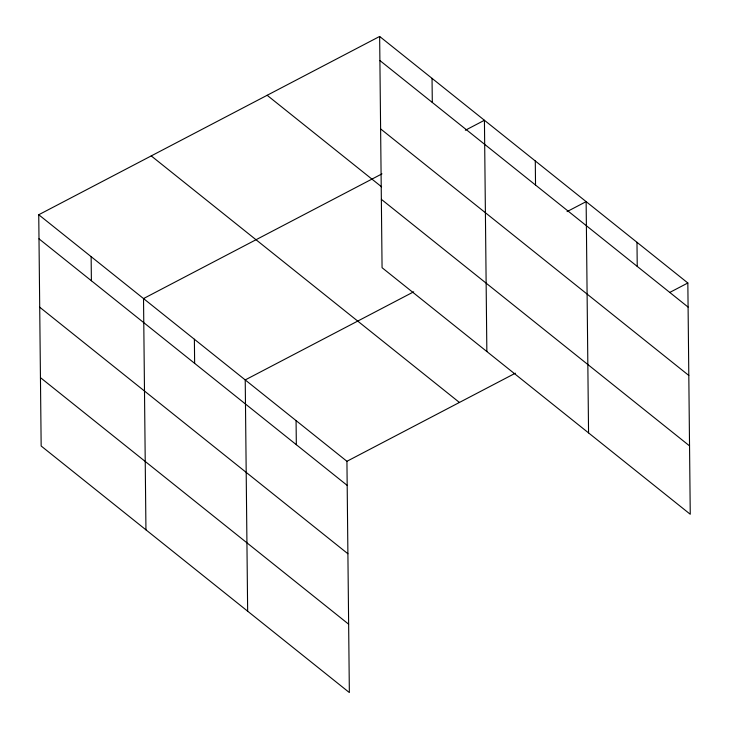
<?xml version="1.0" encoding="UTF-8"?>
<svg xmlns="http://www.w3.org/2000/svg" width="729" height="729" viewBox="0 0 729 729"><rect width="100%" height="100%" fill="white"/><g stroke="black" fill="none" stroke-linecap="round" stroke-linejoin="round"><path stroke-width="1.09" d="M38.746 214.745L346.931 461.293L349.355 692.55L41.161 446.011L38.746 214.745L379.645 36.45L687.839 282.989L690.254 514.255L382.069 267.707L379.645 36.45M381.978 173.857L143.522 298.571L145.946 529.837M465.348 130.254L484.43 120.276L486.854 351.533M413.68 291.828L245.226 379.927L247.65 611.194M567.053 211.61L586.134 201.632L588.558 432.889M346.931 461.293L515.385 373.184M669.751 292.447L687.839 282.989M379.9 60.543L688.085 307.082M380.62 128.905L688.805 375.444M267.151 95.289L381.577 186.824M381.358 199.345L689.543 445.884M151.24 155.915L459.425 402.454M38.992 238.839L347.177 485.377M39.712 307.21L347.897 553.748M40.45 377.64L348.635 624.188M636.982 242.31L637.237 266.404M535.286 160.954L535.533 185.048M432.042 78.358L432.297 102.452M296.074 420.615L296.329 444.699M194.379 339.249L194.634 363.343M91.134 256.663L91.389 280.756"/></g></svg>
